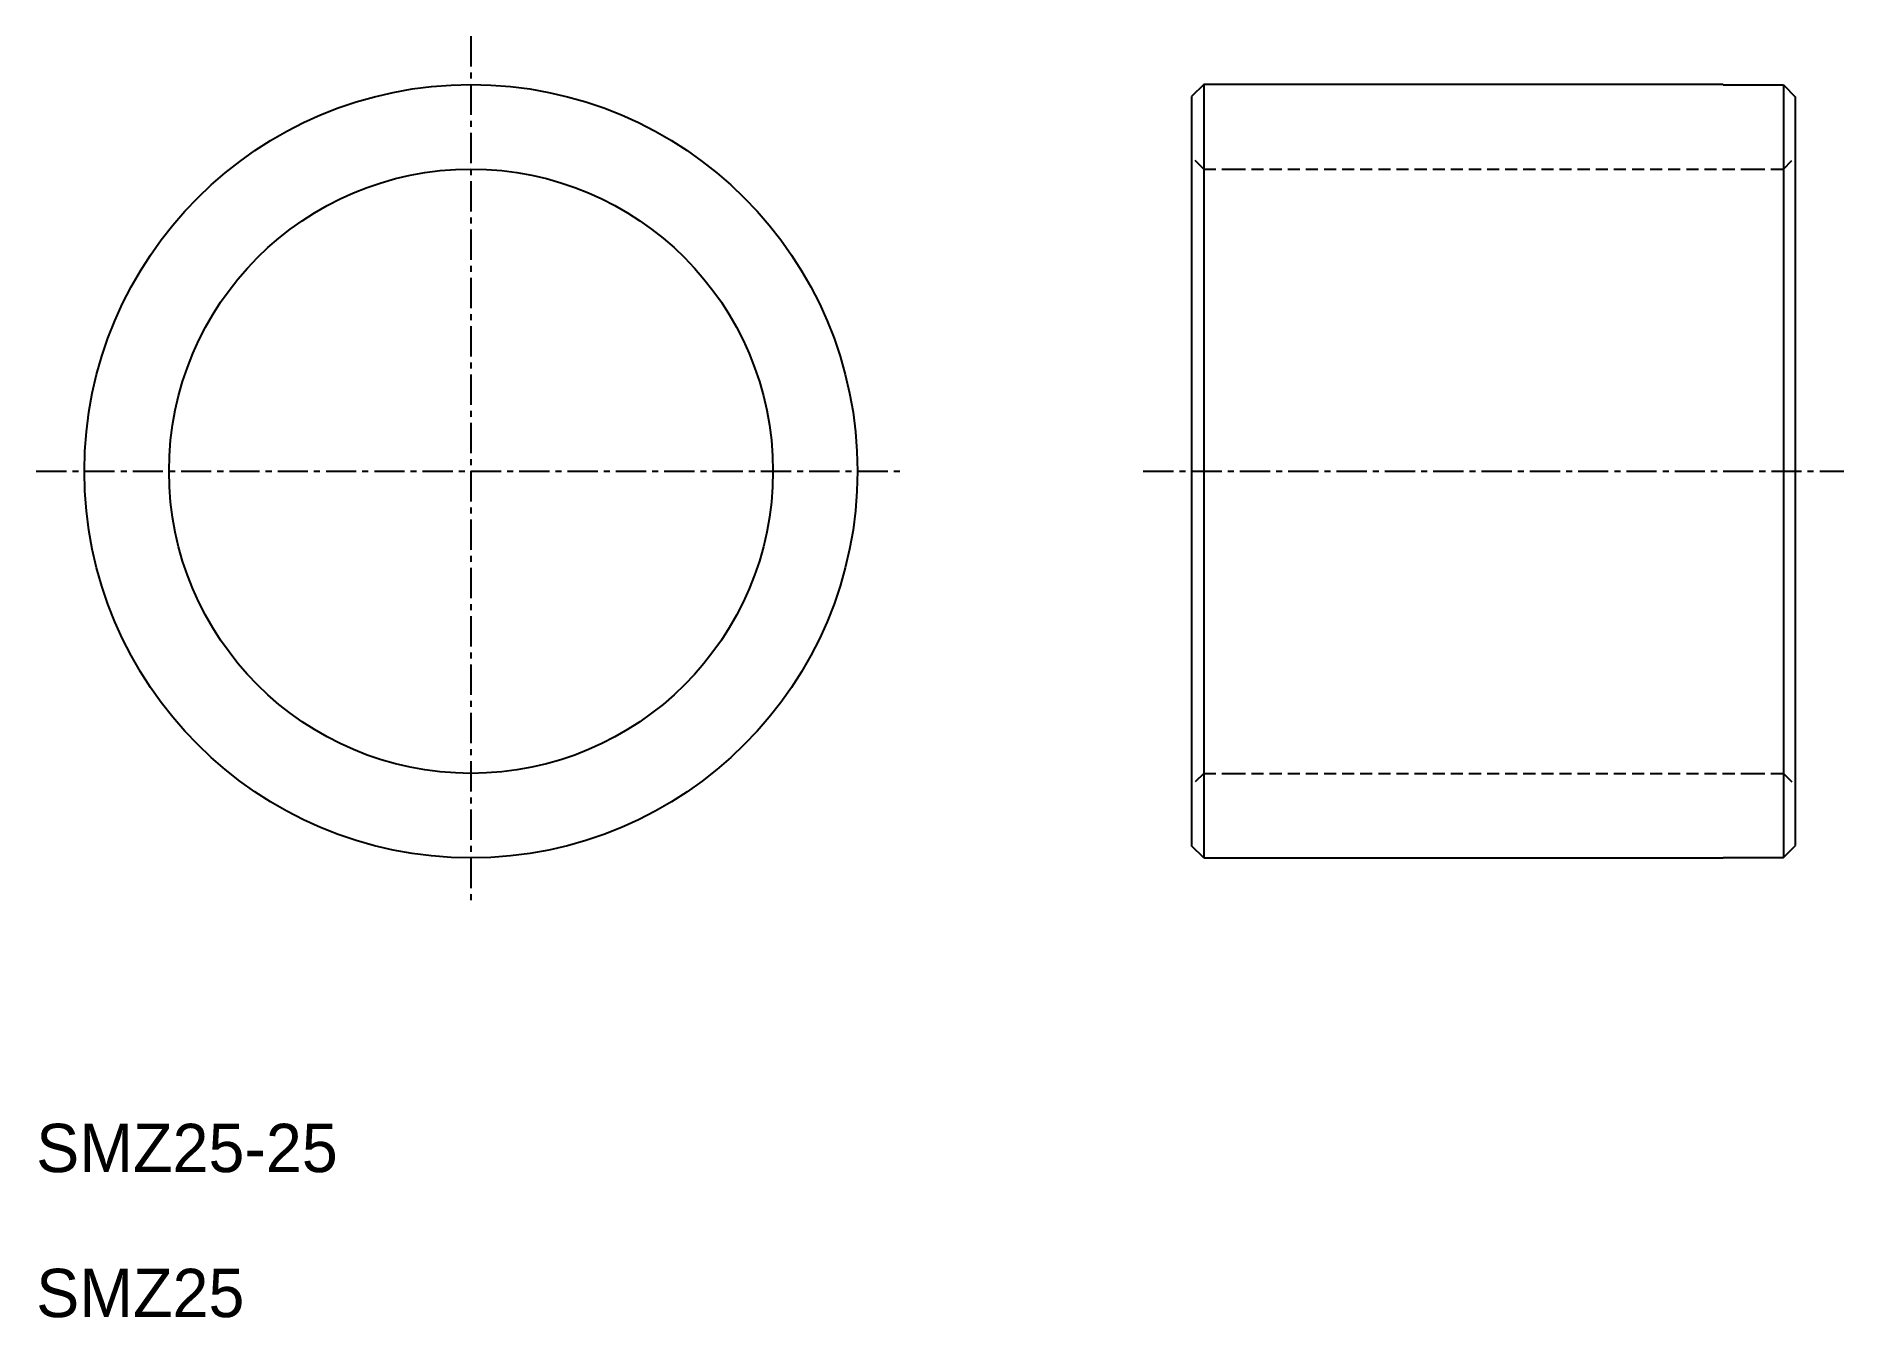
# Model space of a CAD drawing. Extents: x 10 to 84.8, y 10 to 63.
import ezdxf

# ---------------------------------------------------------------- set-up
doc = ezdxf.new("R2010")
doc.units = 0
doc.linetypes.add('CENTER', pattern=[2, 1.25, -0.25, 0.25, -0.25])
doc.linetypes.add('DASHED', pattern=[0.75, 0.5, -0.25])
doc.layers.get('0').update_dxf_attribs({"linetype": 'CONTINUOUS'})
doc.layers.add('CENTER', color=1, linetype='CENTER')

msp = doc.modelspace()

# ---------------------------------------------------------------- linework, layer by layer
at = {"color": 7, "linetype": 'CONTINUOUS'}
for p, q in [((58.332, 61), (57.832, 60.5)), ((58.332, 61), (58.332, 29)), ((79.832, 61), (58.332, 61)), ((79.832, 60.98), (79.832, 61)), ((79.832, 60.98), (82.332, 60.98)), ((82.332, 60.98), (82.332, 29.02)), ((82.332, 60.98), (82.832, 60.48)), ((57.832, 60.5), (57.832, 29.5)), ((82.832, 29.52), (82.832, 60.48)), ((58.332, 29), (57.832, 29.5)), ((82.332, 29.02), (82.832, 29.52)), ((58.332, 29), (79.832, 29)), ((64.332, 29), (64.332, 29)), ((70.332, 29), (70.332, 29)), ((79.832, 29), (79.832, 29.02)), ((79.832, 29.02), (82.332, 29.02))]:
    msp.add_line(p, q, dxfattribs=at)
at = {"color": 3, "linetype": 'DASHED'}
for p, q in [((58.332, 57.5), (57.832, 58)), ((82.332, 57.5), (82.832, 58)), ((58.332, 57.5), (59.563, 57.5)), ((59.563, 57.5), (81.063, 57.5)), ((81.063, 57.5), (82.332, 57.5)), ((58.332, 32.5), (57.832, 32)), ((58.332, 32.5), (59.563, 32.5)), ((59.563, 32.5), (81.063, 32.5)), ((81.063, 32.5), (82.332, 32.5)), ((82.332, 32.5), (82.832, 32))]:
    msp.add_line(p, q, dxfattribs=at)
at = {"color": 7, "linetype": 'CONTINUOUS'}
for radius in [16, 12.5]:
    msp.add_circle((28, 45), radius, dxfattribs=at)
at = {"layer": 'CENTER', "color": 1, "linetype": 'CENTER'}
for p, q in [((28, 63), (28, 27)), ((10, 45), (46, 45)), ((55.832, 45), (84.832, 45))]:
    msp.add_line(p, q, dxfattribs=at)

# ---------------------------------------------------------------- texts
at = {"color": 7, "linetype": 'CONTINUOUS'}
for s, p in [('SMZ25-25', (10, 16)), ('SMZ25', (10, 10))]:
    msp.add_text(s, height=2, dxfattribs=at).set_placement(p)

doc.saveas('drawing.dxf')
